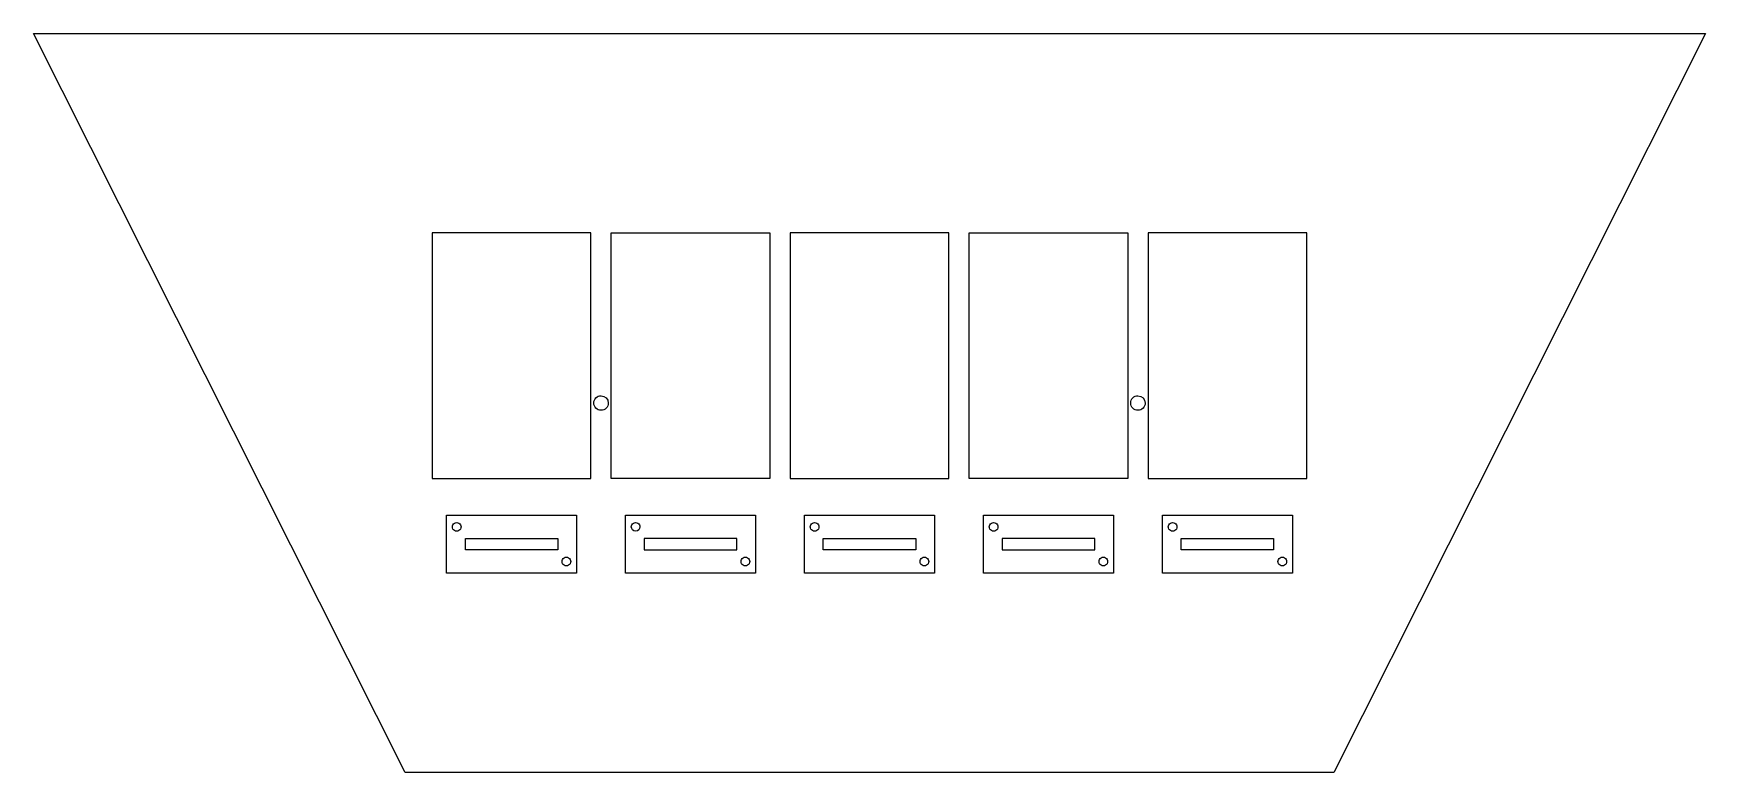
# Model space of a CAD drawing. Extents: x 0 to 579, y 0 to 256.
import ezdxf

# ---------------------------------------------------------------- set-up
doc = ezdxf.new("R2010")
doc.units = 0
doc.layers.add('Layer_1', color=7, linetype='CONTINUOUS')

msp = doc.modelspace()

# ---------------------------------------------------------------- linework, layer by layer
at = {"layer": 'Layer_1', "color": 7}
for points in [[(0, 255.869), (579.214, 255.869), (450.461, -0.000009), (128.75199, -0.000009)], [(193.1068, 101.813651), (193.1068, 186.813674), (138.106789, 186.813674), (138.106789, 101.813651)], [(255.10692, 186.81368), (255.10692, 101.813657), (200.106909, 101.813657), (200.106909, 186.81368)], [(317.1068, 101.813651), (317.1068, 186.813674), (262.106789, 186.813674), (262.106789, 101.813651)], [(379.1069, 186.81368), (379.1069, 101.813657), (324.106889, 101.813657), (324.106889, 186.81368)], [(441.1068, 101.813651), (441.1068, 186.813674), (386.106789, 186.813674), (386.106789, 101.813651)], [(199.10701, 127.93444)], [(385.107, 127.93444)], [(143.1068, 89.055211), (188.1068, 89.055211), (188.1068, 69.055211), (143.1068, 69.055211)], [(205.10692, 89.055241), (250.10692, 89.055241), (250.10692, 69.055241), (205.10692, 69.055241)], [(267.1068, 89.055211), (312.1068, 89.055211), (312.1068, 69.055211), (267.1068, 69.055211)], [(329.1069, 89.055231), (374.1069, 89.055231), (374.1069, 69.055231), (329.1069, 69.055231)], [(391.1068, 89.055211), (436.1068, 89.055211), (436.1068, 69.055211), (391.1068, 69.055211)], [(145.1068, 85.055211)], [(207.10692, 85.055261)], [(269.10686, 85.055211)], [(331.1069, 85.055231)], [(393.1068, 85.055211)], [(181.60681, 81.055231), (181.60681, 77.055231), (149.60681, 77.055231), (149.60681, 81.055231)], [(243.60696, 77.055251), (243.60696, 81.055251), (211.60691, 81.055251), (211.60691, 77.055251)], [(305.6068, 81.055231), (305.6068, 77.055231), (273.60682, 77.055231), (273.60682, 81.055231)], [(367.6069, 77.055241), (367.6069, 81.055241), (335.6069, 81.055241), (335.6069, 77.055241)], [(429.6068, 81.055231), (429.6068, 77.055231), (397.6068, 77.055231), (397.6068, 81.055231)], [(186.1068, 73.055221)], [(248.10692, 73.055231)], [(310.1069, 73.055221)], [(372.1069, 73.055231)], [(434.1068, 73.055221)]]:
    msp.add_lwpolyline(points, close=True, dxfattribs=at)
for points in [[(194.10701, 127.93444), (194.10701, 128.597481), (194.370402, 129.233366), (194.839243, 129.702207)], [(194.839243, 126.166673), (194.370402, 126.635514), (194.10701, 127.271399), (194.10701, 127.93444)], [(194.839243, 129.702207), (195.308084, 130.171048), (195.943969, 130.43444), (196.60701, 130.43444)], [(196.60701, 130.43444), (197.987722, 130.43444), (199.10701, 129.315152), (199.10701, 127.93444)], [(199.10701, 127.93444), (199.10701, 127.271399), (198.843618, 126.635514), (198.374777, 126.166673)], [(380.107, 127.93444), (380.107, 128.597481), (380.370392, 129.233366), (380.839233, 129.702207)], [(380.839233, 126.166673), (380.370392, 126.635514), (380.107, 127.271399), (380.107, 127.93444)], [(380.839233, 129.702207), (381.308074, 130.171048), (381.943959, 130.43444), (382.607, 130.43444)], [(382.607, 130.43444), (383.987712, 130.43444), (385.107, 129.315152), (385.107, 127.93444)], [(385.107, 127.93444), (385.107, 127.271399), (384.843608, 126.635514), (384.374767, 126.166673)], [(196.60701, 125.43444), (195.943969, 125.43444), (195.308084, 125.697832), (194.839243, 126.166673)], [(198.374777, 126.166673), (197.905936, 125.697832), (197.270051, 125.43444), (196.60701, 125.43444)], [(382.607, 125.43444), (381.943959, 125.43444), (381.308074, 125.697832), (380.839233, 126.166673)], [(384.374767, 126.166673), (383.905926, 125.697832), (383.270041, 125.43444), (382.607, 125.43444)], [(145.1068, 85.055211), (145.1068, 85.591109), (145.392698, 86.0863), (145.8568, 86.354249)], [(145.8568, 83.756173), (145.392698, 84.024122), (145.1068, 84.519313), (145.1068, 85.055211)], [(145.8568, 86.354249), (146.320902, 86.622198), (146.892698, 86.622198), (147.3568, 86.354249)], [(147.3568, 83.756173), (146.892698, 83.488224), (146.320902, 83.488224), (145.8568, 83.756173)], [(147.3568, 86.354249), (147.820902, 86.0863), (148.1068, 85.591109), (148.1068, 85.055211)], [(148.1068, 85.055211), (148.1068, 84.519313), (147.820902, 84.024122), (147.3568, 83.756173)], [(207.10692, 85.055261), (207.10692, 85.591159), (207.392818, 86.08635), (207.85692, 86.354299)], [(208.60692, 83.555262), (207.778493, 83.555262), (207.10692, 84.226834), (207.10692, 85.055261)], [(207.85692, 86.354299), (208.321022, 86.622248), (208.892818, 86.622248), (209.35692, 86.354299)], [(210.10692, 85.055261), (210.10692, 84.226834), (209.435347, 83.555262), (208.60692, 83.555262)], [(209.35692, 86.354299), (209.821022, 86.08635), (210.10692, 85.591159), (210.10692, 85.055261)], [(269.10686, 85.055211), (269.10686, 85.591109), (269.392758, 86.0863), (269.85686, 86.354249)], [(269.85686, 83.756173), (269.392758, 84.024122), (269.10686, 84.519313), (269.10686, 85.055211)], [(269.85686, 86.354249), (270.320962, 86.622198), (270.892758, 86.622198), (271.35686, 86.354249)], [(271.35686, 83.756173), (270.892758, 83.488224), (270.320962, 83.488224), (269.85686, 83.756173)], [(271.35686, 86.354249), (271.820962, 86.0863), (272.10686, 85.591109), (272.10686, 85.055211)], [(272.10686, 85.055211), (272.10686, 84.519313), (271.820962, 84.024122), (271.35686, 83.756173)], [(331.1069, 85.055231), (331.1069, 85.591129), (331.392798, 86.08632), (331.8569, 86.354269)], [(331.8569, 83.756193), (331.392798, 84.024142), (331.1069, 84.519333), (331.1069, 85.055231)], [(331.8569, 86.354269), (332.321002, 86.622218), (332.892798, 86.622218), (333.3569, 86.354269)], [(333.3569, 83.756193), (332.892798, 83.488244), (332.321002, 83.488244), (331.8569, 83.756193)], [(333.3569, 86.354269), (333.821002, 86.08632), (334.1069, 85.591129), (334.1069, 85.055231)], [(334.1069, 85.055231), (334.1069, 84.519333), (333.821002, 84.024142), (333.3569, 83.756193)], [(393.1068, 85.055211), (393.1068, 85.591109), (393.392698, 86.0863), (393.8568, 86.354249)], [(393.8568, 83.756173), (393.392698, 84.024122), (393.1068, 84.519313), (393.1068, 85.055211)], [(393.8568, 86.354249), (394.320902, 86.622198), (394.892698, 86.622198), (395.3568, 86.354249)], [(395.3568, 83.756173), (394.892698, 83.488224), (394.320902, 83.488224), (393.8568, 83.756173)], [(395.3568, 86.354249), (395.820902, 86.0863), (396.1068, 85.591109), (396.1068, 85.055211)], [(396.1068, 85.055211), (396.1068, 84.519313), (395.820902, 84.024122), (395.3568, 83.756173)], [(183.1068, 73.055221), (183.1068, 73.591119), (183.392698, 74.08631), (183.8568, 74.354259)], [(183.8568, 71.756183), (183.392698, 72.024132), (183.1068, 72.519323), (183.1068, 73.055221)], [(183.8568, 74.354259), (184.320902, 74.622208), (184.892698, 74.622208), (185.3568, 74.354259)], [(185.3568, 71.756183), (184.892698, 71.488234), (184.320902, 71.488234), (183.8568, 71.756183)], [(185.3568, 74.354259), (185.820902, 74.08631), (186.1068, 73.591119), (186.1068, 73.055221)], [(186.1068, 73.055221), (186.1068, 72.519323), (185.820902, 72.024132), (185.3568, 71.756183)], [(245.10692, 73.055231), (245.10692, 73.591129), (245.392818, 74.08632), (245.85692, 74.354269)], [(245.85692, 71.756193), (245.392818, 72.024142), (245.10692, 72.519333), (245.10692, 73.055231)], [(245.85692, 74.354269), (246.321022, 74.622218), (246.892818, 74.622218), (247.35692, 74.354269)], [(247.35692, 71.756193), (246.892818, 71.488244), (246.321022, 71.488244), (245.85692, 71.756193)], [(247.35692, 74.354269), (247.821022, 74.08632), (248.10692, 73.591129), (248.10692, 73.055231)], [(248.10692, 73.055231), (248.10692, 72.519333), (247.821022, 72.024142), (247.35692, 71.756193)], [(307.1069, 73.055221), (307.1069, 73.591119), (307.392798, 74.08631), (307.8569, 74.354259)], [(307.8569, 71.756183), (307.392798, 72.024132), (307.1069, 72.519323), (307.1069, 73.055221)], [(307.8569, 74.354259), (308.321002, 74.622208), (308.892798, 74.622208), (309.3569, 74.354259)], [(309.3569, 71.756183), (308.892798, 71.488234), (308.321002, 71.488234), (307.8569, 71.756183)], [(309.3569, 74.354259), (309.821002, 74.08631), (310.1069, 73.591119), (310.1069, 73.055221)], [(310.1069, 73.055221), (310.1069, 72.519323), (309.821002, 72.024132), (309.3569, 71.756183)], [(369.1069, 73.055231), (369.1069, 73.591129), (369.392798, 74.08632), (369.8569, 74.354269)], [(369.8569, 71.756193), (369.392798, 72.024142), (369.1069, 72.519333), (369.1069, 73.055231)], [(369.8569, 74.354269), (370.321002, 74.622218), (370.892798, 74.622218), (371.3569, 74.354269)], [(371.3569, 71.756193), (370.892798, 71.488244), (370.321002, 71.488244), (369.8569, 71.756193)], [(371.3569, 74.354269), (371.821002, 74.08632), (372.1069, 73.591129), (372.1069, 73.055231)], [(372.1069, 73.055231), (372.1069, 72.519333), (371.821002, 72.024142), (371.3569, 71.756193)], [(431.1068, 73.055221), (431.1068, 73.591119), (431.392698, 74.08631), (431.8568, 74.354259)], [(431.8568, 71.756183), (431.392698, 72.024132), (431.1068, 72.519323), (431.1068, 73.055221)], [(431.8568, 74.354259), (432.320902, 74.622208), (432.892698, 74.622208), (433.3568, 74.354259)], [(433.3568, 71.756183), (432.892698, 71.488234), (432.320902, 71.488234), (431.8568, 71.756183)], [(433.3568, 74.354259), (433.820902, 74.08631), (434.1068, 73.591119), (434.1068, 73.055221)], [(434.1068, 73.055221), (434.1068, 72.519323), (433.820902, 72.024132), (433.3568, 71.756183)]]:
    msp.add_open_spline(points, degree=3, dxfattribs=at)

doc.saveas('drawing.dxf')
